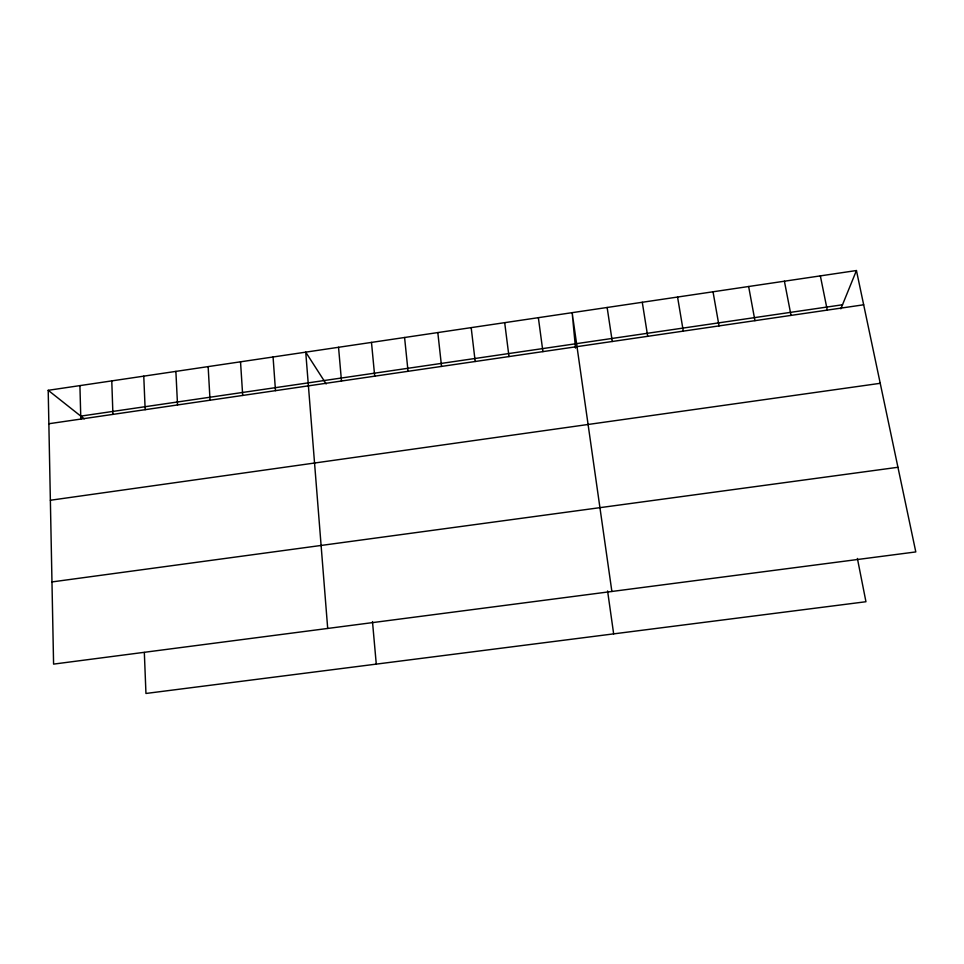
<?xml version="1.0" encoding="UTF-8"?>
<svg xmlns="http://www.w3.org/2000/svg" width="964" height="964" viewBox="0 0 964 964"><rect width="100%" height="100%" fill="white"/><g stroke="black" fill="none" stroke-linecap="round" stroke-linejoin="round"><path stroke-width="1.45" d="M840.849 308.829L856.442 270.535L48.2 390.312L53.586 664.112L915.8 551.926L856.442 270.535M80.795 416.111L842.5 304.769M48.863 423.738L863.672 304.793M50.369 500.256L880.228 383.311M51.972 581.931L897.942 467.275M48.2 390.312L84.242 418.846M326.169 383.937L305.733 352.149L327.7 628.444M820.352 275.885L827.269 310.107M857.394 558.457L865.949 601.729L145.95 693.465L144.335 652.459M784.407 281.211L791.022 315.397M748.642 286.513L754.945 320.663M713.023 291.791L719.036 325.904M677.572 297.045L683.283 331.122M642.277 302.274L647.7 336.316M607.139 307.48L612.273 341.485M611.875 591.474L572.158 312.661L575.508 348.088M607.585 590.968L613.658 633.878M538.358 317.674L542.913 351.619M504.69 322.663L508.98 356.572M471.179 327.627L475.192 361.5M437.813 332.58L441.548 366.416M404.579 337.496L408.049 371.297M371.489 342.401L374.695 376.177M372.478 621.575L376.273 664.112M338.545 347.281L341.485 381.021M273.065 356.993L275.487 390.649M240.53 361.813L242.699 395.445M208.14 366.609L210.044 400.205M175.882 371.393L177.533 404.952M143.769 376.153L145.166 409.676M111.776 380.888L112.921 414.387M79.916 385.612L80.819 419.075"/></g></svg>
